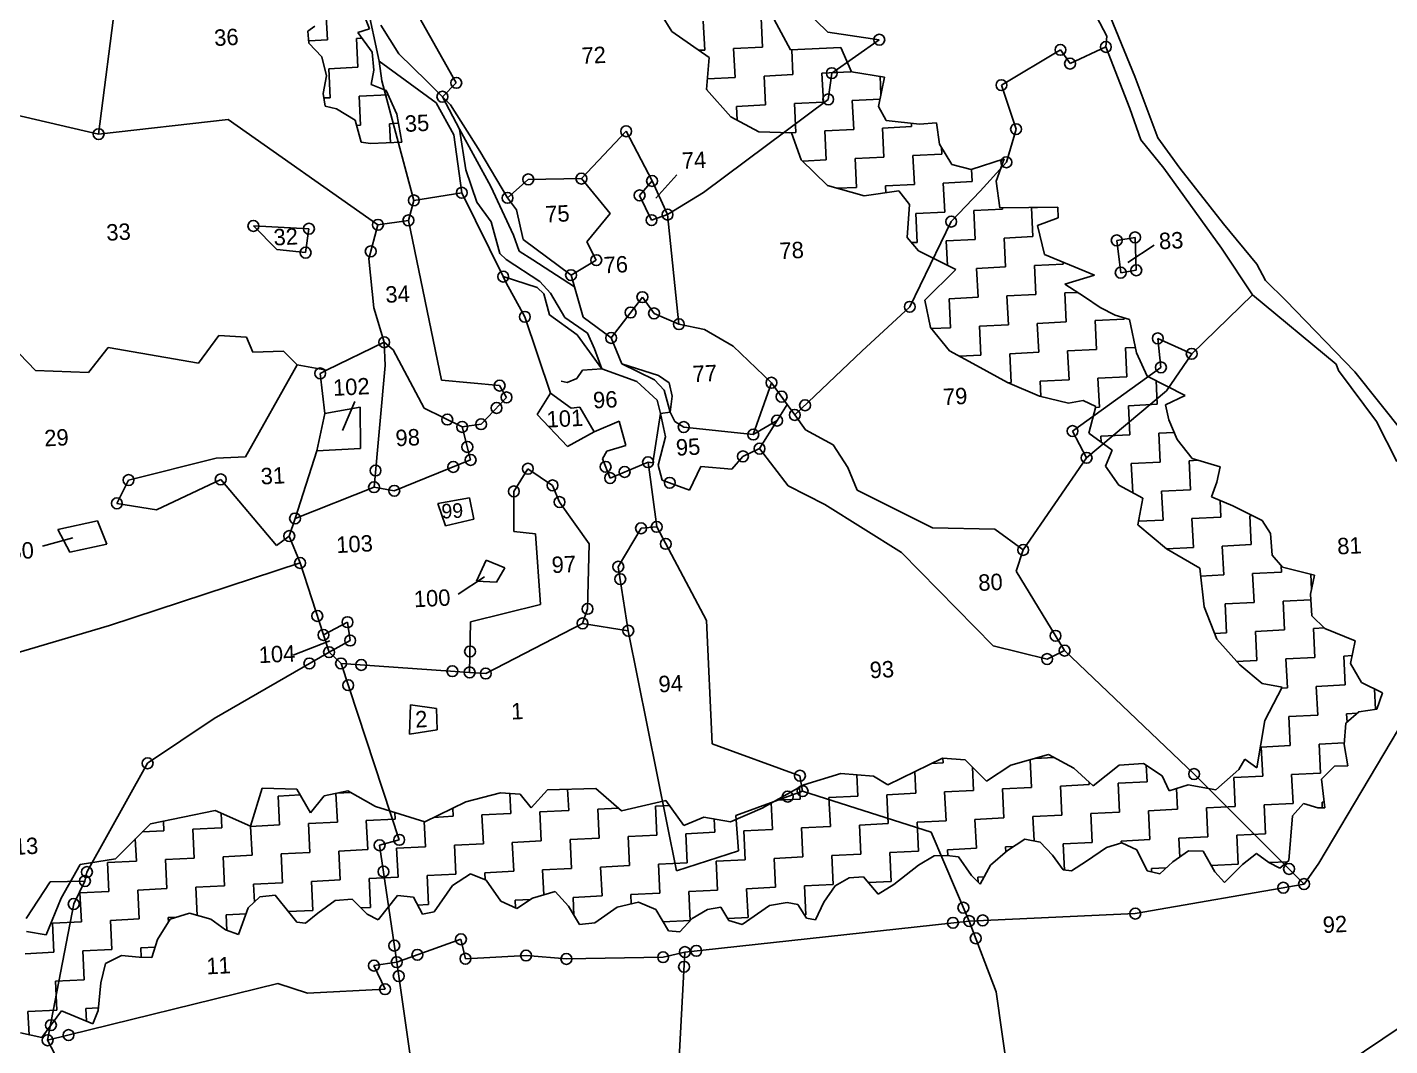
# Model space of a CAD drawing. Header units: metres. Extents: x 307107 to 311438, y 1924010 to 1927669.
# Drawn here: x 308797 to 310275, y 1925171 to 1926276 of the extents above; entities that cross this region are included whole.
import ezdxf

# ---------------------------------------------------------------- set-up
doc = ezdxf.new("R2010")
doc.units = ezdxf.units.M
for name, color, linetype in [('LINE_WATER', 4, 'Continuous'), ('POLY_HATCH', 12, 'Continuous'), ('POLY_PARCEL', 6, 'Continuous'), ('POLY_ROAD', 30, 'Continuous'), ('POLY_WATER', 4, 'Continuous'), ('TEXT_PARCEL', 7, 'Continuous'), ('V_BOUND_LINE', 7, 'Continuous')]:
    doc.layers.add(name, color=color, linetype=linetype)
doc.styles.add('TEXT_MAP', font='')
doc.styles.get('TEXT_MAP').set_extended_font_data('Kruti Dev 050')
doc.dimstyles.get("Standard").update_dxf_attribs({"dimtxt": 0.18, "dimasz": 0.18, "dimexe": 0.18, "dimexo": 0.0625, "dimgap": 0.09, "dimtad": 0, "dimtih": 1, "dimtoh": 1, "dimdec": 4, "dimzin": 0, "dimdsep": 46, "dimtxsty": 'Standard', "dimcen": 0.09, "dimadec": 0, "dimazin": 0, "dimtfac": 1, "dimtdec": 4, "dimtofl": 0, "dimtmove": 0, "dimatfit": 3, "dimfxl": 1, "dimtolj": 1, "dimtzin": 0, "dimarcsym": 0})

msp = doc.modelspace()

# ---------------------------------------------------------------- linework, layer by layer
for centre in [(309721, 1926262.6), (309917.5, 1926251.6), (309966.8, 1926254.7), (309927.9, 1926236.7), (309669.5, 1926226.3), (309262.1, 1926215.8), (309853.5, 1926213.3), (309247, 1926200.8), (309665.6, 1926197.9), (308874.1, 1926160.2), (309446.4, 1926163.3), (309869.4, 1926165.6), (309858.9, 1926129.6), (309340.2, 1926111.1), (309397.8, 1926111.9), (309474.5, 1926109.4), (309216.1, 1926088.3), (309268.1, 1926096.6), (309317.7, 1926091), (309461, 1926093.7), (309491.3, 1926072.9), (309042, 1926060.6), (309102.3, 1926057.6), (309177.1, 1926061.8), (309210.1, 1926066.6), (309473.9, 1926066.9), (309799, 1926065.3), (309978.6, 1926044.9), (309998.4, 1926048.2), (309098.7, 1926031.6), (309169.3, 1926033), (309414, 1926023.5), (309999.8, 1926012.5), (309313, 1926005.6), (309386.6, 1926007.2), (309982.9, 1926009.9), (309464, 1925983.4), (309754.1, 1925972.9), (309336.5, 1925962), (309451.2, 1925966.7), (309476.7, 1925965.7), (309503.6, 1925954), (309430.1, 1925939.1), (310023.1, 1925938.6), (309183.9, 1925934.4), (310059.9, 1925921.9), (309114.5, 1925900.7), (310026.5, 1925907.2), (309309.1, 1925887.4), (309604, 1925890.5), (309316.6, 1925874.6), (309615, 1925875.4), (309640.5, 1925866.1), (309252.3, 1925850.6), (309305.8, 1925863.2), (309610.1, 1925849.4), (309629.3, 1925855.6), (309268.5, 1925842.6), (309289.1, 1925845.5), (309508.8, 1925842.4), (309930.6, 1925838.1), (309274.1, 1925820.9), (309584.3, 1925834.3), (309277.7, 1925806.8), (309573.1, 1925810.6), (309591.1, 1925819), (309945.9, 1925809.1), (309174.5, 1925795.3), (309258.9, 1925799.2), (309339.8, 1925797.2), (309424.1, 1925799.3), (309444.7, 1925793.7), (309470.1, 1925804.3), (308906.6, 1925785), (309006.6, 1925785.7), (309172.9, 1925777.2), (309366.5, 1925779.2), (309429, 1925787.1), (309493.7, 1925782), (309194.9, 1925773.3), (309324.6, 1925772.7), (309374.1, 1925761.1), (308893.9, 1925759.7), (309087.2, 1925743.3), (309462.5, 1925732.6), (309479.5, 1925734.2), (309081, 1925724.2), (309489.4, 1925715.7), (309877.1, 1925709.1), (309092.6, 1925695), (309437.9, 1925690.9), (309440, 1925677.5), (309404.5, 1925645.2), (309111.3, 1925637.5), (309144.1, 1925630.8), (309399.1, 1925629.5), (309118, 1925616.9), (309448.7, 1925621.5), (309912.2, 1925616), (309124.1, 1925598.3), (309147, 1925610.9), (309277, 1925599), (309922, 1925599.9), (309102.8, 1925586), (309137.1, 1925586), (309159, 1925584.4), (309903.1, 1925590.8), (309257.9, 1925577.6), (309276.6, 1925576.3), (309294.1, 1925575.1), (309144.9, 1925562.4), (308927.3, 1925477.7), (310062.5, 1925466.1), (309634.9, 1925464.2), (309621.7, 1925441.6), (309637.8, 1925447.5), (309200.2, 1925394.7), (309178.9, 1925388.8), (310165.5, 1925363.1), (308859.3, 1925350), (308861.5, 1925359.8), (309183.1, 1925360.2), (310159.3, 1925342.8), (310181.8, 1925346.7), (308847.1, 1925325.1), (309812.2, 1925321.1), (309800.9, 1925304.7), (309818.5, 1925306.6), (309833.2, 1925307.3), (309998.7, 1925314.7), (309825.6, 1925287.9), (309194.9, 1925280), (309267.2, 1925286.8), (309510.1, 1925273), (309522.4, 1925274.3), (309172.8, 1925258.3), (309197.5, 1925262), (309219.9, 1925270), (309272.1, 1925265.7), (309337.8, 1925269.2), (309381.6, 1925265.5), (309486.5, 1925267.4), (309199.7, 1925246.9), (309509.2, 1925257), (309184.8, 1925232.7), (308822.4, 1925193.7), (308818.8, 1925177.3), (308841.5, 1925182.9)]:
    msp.add_circle(centre, 5.89)
at = {"layer": 'LINE_WATER'}
for p, q in [((309247, 1926200.8), (309265.6, 1926165.7)), ((309265.6, 1926165.7), (309272.5, 1926121.6)), ((309299.7, 1926103.3), (309265.6, 1926165.7)), ((309272.5, 1926121.6), (309284.3, 1926086.3)), ((309324.3, 1926050.5), (309299.7, 1926103.3)), ((309284.3, 1926086.3), (309300.1, 1926065.1)), ((309300.1, 1926065.1), (309309.3, 1926030.7)), ((309330.5, 1926033.1), (309324.3, 1926050.5)), ((309345, 1926023.9), (309330.5, 1926033.1)), ((309309.3, 1926030.7), (309316.1, 1926024.1)), ((309316.1, 1926024.1), (309352.7, 1926000.4)), ((309390.2, 1925994.7), (309345, 1926023.9)), ((309352.7, 1926000.4), (309364.5, 1925987.8)), ((309364.5, 1925987.8), (309380, 1925961.4)), ((309380, 1925961.4), (309404.4, 1925944.3)), ((309404.4, 1925944.3), (309412.2, 1925927.4)), ((309412.2, 1925927.4), (309420.1, 1925905.7)), ((309398.9, 1925904), (309392.8, 1925895.2)), ((309420.1, 1925905.7), (309398.9, 1925904)), ((309441.6, 1925910.9), (309477.3, 1925893.7)), ((309382.5, 1925890.8), (309375.9, 1925892.3)), ((309392.8, 1925895.2), (309382.5, 1925890.8)), ((309477.3, 1925893.7), (309487.5, 1925882.6)), ((309487.5, 1925882.6), (309494, 1925858.5))]:
    msp.add_line(p, q, dxfattribs=at)
at = {"layer": 'POLY_HATCH', "linetype": 'Continuous', "ltscale": 10}
for p, q in [((309122.3, 1926262.5), (309120.7, 1926293.8)), ((309594.4, 1926254.6), (309592.8, 1926285.9)), ((309531.7, 1926251.4), (309530.1, 1926282.8)), ((309102, 1926261.5), (309122.3, 1926262.5)), ((309153.7, 1926264), (309159.7, 1926264.3)), ((309155.2, 1926232.7), (309153.7, 1926264)), ((309563, 1926253), (309594.4, 1926254.6)), ((309525, 1926251.1), (309531.7, 1926251.4)), ((309564.6, 1926221.6), (309563, 1926253)), ((309627.3, 1926224.8), (309626, 1926251.5)), ((309123.8, 1926231.1), (309155.2, 1926232.7)), ((309125.4, 1926199.7), (309123.8, 1926231.1)), ((309658.7, 1926226.3), (309690.1, 1926227.9)), ((309660.3, 1926194.9), (309658.7, 1926226.3)), ((309690.1, 1926227.9), (309690, 1926229.4)), ((309534.6, 1926220.1), (309564.6, 1926221.6)), ((309596, 1926223.2), (309627.3, 1926224.8)), ((309597.5, 1926191.8), (309596, 1926223.2)), ((309722.8, 1926202.8), (309721.8, 1926222.9)), ((309118.4, 1926199.4), (309125.4, 1926199.7)), ((309156.8, 1926201.3), (309188.1, 1926202.9)), ((309158.3, 1926169.9), (309156.8, 1926201.3)), ((309188.1, 1926202.9), (309188.1, 1926203.3)), ((309533.8, 1926208.5), (309533.8, 1926209.1)), ((309691.6, 1926196.5), (309721.8, 1926198)), ((309693.2, 1926165.1), (309691.6, 1926196.5)), ((309566.2, 1926190.3), (309597.5, 1926191.8)), ((309566.9, 1926175.2), (309566.2, 1926190.3)), ((309628.9, 1926193.4), (309660.3, 1926194.9)), ((309630.5, 1926162), (309628.9, 1926193.4)), ((309154, 1926169.7), (309158.3, 1926169.9)), ((309189.7, 1926171.5), (309199.5, 1926172)), ((309190.7, 1926150.9), (309189.7, 1926171.5)), ((309724.6, 1926166.7), (309755.9, 1926168.3)), ((309726.1, 1926135.3), (309724.6, 1926166.7)), ((309755.9, 1926168.3), (309755.8, 1926171.8)), ((309624, 1926161.7), (309630.5, 1926162)), ((309661.8, 1926163.6), (309693.2, 1926165.1)), ((309663.4, 1926132.2), (309661.8, 1926163.6)), ((309757.5, 1926136.9), (309788.9, 1926138.5)), ((309759.1, 1926105.5), (309757.5, 1926136.9)), ((309788.9, 1926138.5), (309788.5, 1926145.5)), ((309637.6, 1926130.9), (309663.4, 1926132.2)), ((309694.8, 1926133.8), (309726.1, 1926135.3)), ((309696.3, 1926102.4), (309694.8, 1926133.8)), ((309821.8, 1926108.7), (309821.1, 1926122)), ((309790.4, 1926107.1), (309821.8, 1926108.7)), ((309792, 1926075.7), (309790.4, 1926107.1)), ((309675.5, 1926101.4), (309696.3, 1926102.4)), ((309727.7, 1926104), (309759.1, 1926105.5)), ((309728.1, 1926096.6), (309727.7, 1926104)), ((309823.4, 1926077.3), (309854.7, 1926078.8)), ((309824.9, 1926045.9), (309823.4, 1926077.3)), ((309854.7, 1926078.8), (309854.7, 1926080.2)), ((309886.1, 1926080.4), (309892.8, 1926080.7)), ((309887.7, 1926049), (309886.1, 1926080.4)), ((309760.6, 1926074.2), (309792, 1926075.7)), ((309762.2, 1926042.8), (309760.6, 1926074.2)), ((309856.3, 1926047.5), (309887.7, 1926049)), ((309857.9, 1926016.1), (309856.3, 1926047.5)), ((309756, 1926042.5), (309762.2, 1926042.8)), ((309793.6, 1926044.3), (309824.9, 1926045.9)), ((309794.9, 1926017.8), (309793.6, 1926044.3)), ((309889.2, 1926017.7), (309920.6, 1926019.2)), ((309920.6, 1926019.2), (309920.5, 1926021.2)), ((309826.5, 1926014.5), (309857.9, 1926016.1)), ((309828.1, 1925983.2), (309826.5, 1926014.5)), ((309890.8, 1925986.3), (309889.2, 1926017.7)), ((309952.7, 1926006.5), (309952.6, 1926007.9)), ((309922.2, 1925987.9), (309935.9, 1925988.5)), ((309796.7, 1925981.6), (309828.1, 1925983.2)), ((309798.3, 1925950.2), (309796.7, 1925981.6)), ((309859.4, 1925984.7), (309890.8, 1925986.3)), ((309861, 1925953.4), (309859.4, 1925984.7)), ((309923.7, 1925956.5), (309922.2, 1925987.9)), ((309955.1, 1925958.1), (309986.5, 1925959.6)), ((309986.5, 1925959.6), (309986.4, 1925960.9)), ((309777.7, 1925949.2), (309798.3, 1925950.2)), ((309829.6, 1925951.8), (309861, 1925953.4)), ((309831.2, 1925920.4), (309829.6, 1925951.8)), ((309892.4, 1925954.9), (309923.7, 1925956.5)), ((309893.9, 1925923.6), (309892.4, 1925954.9)), ((309956.7, 1925926.7), (309955.1, 1925958.1)), ((309807.8, 1925919.3), (309831.2, 1925920.4)), ((309862.6, 1925922), (309893.9, 1925923.6)), ((309864.1, 1925890.6), (309862.6, 1925922)), ((309925.3, 1925925.1), (309956.7, 1925926.7)), ((309926.9, 1925893.8), (309925.3, 1925925.1)), ((309988, 1925928.2), (309998.9, 1925928.8)), ((309989.6, 1925896.9), (309988, 1925928.2)), ((309860.3, 1925890.4), (309864.1, 1925890.6)), ((309895.5, 1925892.2), (309926.9, 1925893.8)), ((309896.3, 1925875.5), (309895.5, 1925892.2)), ((309958.2, 1925895.3), (309989.6, 1925896.9)), ((309959.8, 1925863.9), (309958.2, 1925895.3)), ((310022.5, 1925867.1), (310021.3, 1925892.9)), ((309955.5, 1925863.7), (309959.8, 1925863.9)), ((309991.2, 1925865.5), (310022.5, 1925867.1)), ((309992.7, 1925834.1), (309991.2, 1925865.5)), ((309961.4, 1925832.6), (309992.7, 1925834.1)), ((309961.7, 1925826.1), (309961.4, 1925832.6)), ((310024.1, 1925835.7), (310041, 1925836.5)), ((310025.7, 1925804.3), (310024.1, 1925835.7)), ((309994.3, 1925802.8), (310025.7, 1925804.3)), ((309995.9, 1925771.4), (309994.3, 1925802.8)), ((310057, 1925805.9), (310067, 1925806.4)), ((310058.6, 1925774.5), (310057, 1925805.9)), ((309995.7, 1925771.4), (309995.9, 1925771.4)), ((310027.2, 1925773), (310058.6, 1925774.5)), ((310028.8, 1925741.6), (310027.2, 1925773)), ((310091.5, 1925744.7), (310090.6, 1925762.8)), ((310002.2, 1925740.3), (310028.8, 1925741.6)), ((310060.2, 1925743.2), (310091.5, 1925744.7)), ((310061.7, 1925711.8), (310060.2, 1925743.2)), ((310122.9, 1925746.3), (310125.8, 1925746.4)), ((310124.5, 1925714.9), (310122.9, 1925746.3)), ((310032.6, 1925710.3), (310061.7, 1925711.8)), ((310093.1, 1925713.3), (310124.5, 1925714.9)), ((310094.7, 1925682), (310093.1, 1925713.3)), ((310069.6, 1925680.7), (310094.7, 1925682)), ((310126, 1925683.5), (310157.4, 1925685.1)), ((310127.6, 1925652.2), (310126, 1925683.5)), ((310157.4, 1925685.1), (310157.1, 1925692)), ((310189.8, 1925666.4), (310189, 1925682.9)), ((310096.2, 1925650.6), (310127.6, 1925652.2)), ((310097.8, 1925619.2), (310096.2, 1925650.6)), ((310159, 1925653.7), (310189, 1925655.2)), ((310160.5, 1925622.4), (310159, 1925653.7)), ((310084.6, 1925618.6), (310097.8, 1925619.2)), ((310129.2, 1925620.8), (310160.5, 1925622.4)), ((310130.7, 1925589.4), (310129.2, 1925620.8)), ((310191.9, 1925623.9), (310204.1, 1925624.5)), ((310193.5, 1925592.6), (310191.9, 1925623.9)), ((310108.6, 1925588.3), (310130.7, 1925589.4)), ((310162.1, 1925591), (310193.5, 1925592.6)), ((310163.7, 1925559.6), (310162.1, 1925591)), ((310224.8, 1925594.1), (310234, 1925594.6)), ((310226.4, 1925562.8), (310224.8, 1925594.1)), ((310195, 1925561.2), (310226.4, 1925562.8)), ((310196.6, 1925529.8), (310195, 1925561.2)), ((310157.4, 1925559.3), (310163.7, 1925559.6)), ((310259.2, 1925536.2), (310258.1, 1925558.6)), ((310228, 1925531.4), (310239.6, 1925532)), ((310228.4, 1925522.3), (310228, 1925531.4)), ((310165.2, 1925528.3), (310196.6, 1925529.8)), ((310166.8, 1925496.9), (310165.2, 1925528.3)), ((310135.4, 1925495.3), (310166.8, 1925496.9)), ((310137, 1925463.9), (310135.4, 1925495.3)), ((310198.2, 1925498.4), (310225.4, 1925499.8)), ((310199.7, 1925467.1), (310198.2, 1925498.4)), ((309777.5, 1925477.5), (309790.3, 1925478.1)), ((309790.3, 1925478.1), (309790.1, 1925483.4)), ((309823.3, 1925448.3), (309822, 1925473.7)), ((309886, 1925451.4), (309884.5, 1925481.5)), ((309890.3, 1925483.1), (309910.1, 1925484.1)), ((310011.5, 1925457.7), (310010.6, 1925475.7)), ((309697.8, 1925442.1), (309696.6, 1925465.2)), ((309760.5, 1925445.2), (309759.4, 1925468.6)), ((309948.8, 1925454.6), (309948.6, 1925457.1)), ((309980.1, 1925456.1), (310011.5, 1925457.7)), ((310105.6, 1925462.4), (310137, 1925463.9)), ((310107.2, 1925431), (310105.6, 1925462.4)), ((310168.3, 1925465.5), (310199.7, 1925467.1)), ((310169.9, 1925434.1), (310168.3, 1925465.5)), ((309068.8, 1925442.2), (309092.9, 1925443.4)), ((309070.4, 1925410.8), (309068.8, 1925442.2)), ((309133.1, 1925413.9), (309131.6, 1925445.1)), ((309132.8, 1925445.3), (309147.3, 1925446.1)), ((309321.4, 1925423.3), (309320.3, 1925445)), ((309384.1, 1925426.4), (309382.9, 1925449.6)), ((309635.1, 1925438.9), (309634.4, 1925451.7)), ((309666.4, 1925440.5), (309697.8, 1925442.1)), ((309729.2, 1925443.6), (309760.5, 1925445.2)), ((309730.7, 1925412.3), (309729.2, 1925443.6)), ((309791.9, 1925446.7), (309823.3, 1925448.3)), ((309793.5, 1925415.4), (309791.9, 1925446.7)), ((309854.6, 1925449.9), (309886, 1925451.4)), ((309856.2, 1925418.5), (309854.6, 1925449.9)), ((309917.4, 1925453), (309948.8, 1925454.6)), ((309918.9, 1925421.6), (309917.4, 1925453)), ((309981.7, 1925424.8), (309980.1, 1925456.1)), ((310044.4, 1925427.9), (310043.3, 1925450.3)), ((309258.6, 1925420.2), (309258.2, 1925429)), ((309415.5, 1925428), (309437.9, 1925429.1)), ((309417, 1925396.6), (309415.5, 1925428)), ((309478.2, 1925431.1), (309493.5, 1925431.9)), ((309479.8, 1925399.7), (309478.2, 1925431.1)), ((309605.2, 1925406), (309603.8, 1925434.7)), ((309609.2, 1925437.6), (309635.1, 1925438.9)), ((309668, 1925409.1), (309666.4, 1925440.5)), ((310013.1, 1925426.3), (310044.4, 1925427.9)), ((310075.8, 1925429.5), (310107.2, 1925431)), ((310077.4, 1925398.1), (310075.8, 1925429.5)), ((310138.5, 1925432.6), (310169.9, 1925434.1)), ((310140.1, 1925401.2), (310138.5, 1925432.6)), ((310201.3, 1925435.7), (310203.5, 1925435.8)), ((310201.6, 1925429.4), (310201.3, 1925435.7)), ((308944.9, 1925404.5), (308944.4, 1925415.1)), ((309007.6, 1925407.7), (309006.9, 1925423.6)), ((309101.8, 1925412.3), (309133.1, 1925413.9)), ((309103.3, 1925381), (309101.8, 1925412.3)), ((309164.5, 1925415.5), (309195.9, 1925417)), ((309166.1, 1925384.1), (309164.5, 1925415.5)), ((309195.9, 1925417), (309195.5, 1925424.2)), ((309228.8, 1925387.2), (309227.4, 1925414.5)), ((309237.9, 1925419.1), (309258.6, 1925420.2)), ((309290, 1925421.7), (309321.4, 1925423.3)), ((309291.5, 1925390.4), (309290, 1925421.7)), ((309352.7, 1925424.9), (309384.1, 1925426.4)), ((309354.3, 1925393.5), (309352.7, 1925424.9)), ((309542.5, 1925402.9), (309541.8, 1925417.5)), ((309699.4, 1925410.7), (309730.7, 1925412.3)), ((309762.1, 1925413.8), (309793.5, 1925415.4)), ((309763.7, 1925382.4), (309762.1, 1925413.8)), ((309824.8, 1925416.9), (309856.2, 1925418.5)), ((309826.4, 1925385.6), (309824.8, 1925416.9)), ((309887.6, 1925420.1), (309918.9, 1925421.6)), ((309888.9, 1925393.5), (309887.6, 1925420.1)), ((309950.3, 1925423.2), (309981.7, 1925424.8)), ((309951.9, 1925391.8), (309950.3, 1925423.2)), ((310014.6, 1925395), (310013.1, 1925426.3)), ((308921.4, 1925403.4), (308944.9, 1925404.5)), ((308976.3, 1925406.1), (309007.6, 1925407.7)), ((308977.8, 1925374.7), (308976.3, 1925406.1)), ((309039, 1925409.2), (309070.4, 1925410.8)), ((309040.6, 1925377.9), (309039, 1925409.2)), ((309448.4, 1925398.2), (309479.8, 1925399.7)), ((309450, 1925366.8), (309448.4, 1925398.2)), ((309511.1, 1925401.3), (309542.5, 1925402.9)), ((309512.7, 1925369.9), (309511.1, 1925401.3)), ((309573.9, 1925404.4), (309605.2, 1925406)), ((309575.4, 1925373.1), (309573.9, 1925404.4)), ((309636.6, 1925407.6), (309668, 1925409.1)), ((309638.2, 1925376.2), (309636.6, 1925407.6)), ((309700.9, 1925379.3), (309699.4, 1925410.7)), ((310046, 1925396.5), (310077.4, 1925398.1)), ((310108.7, 1925399.6), (310140.1, 1925401.2)), ((310110.3, 1925368.3), (310108.7, 1925399.6)), ((308915.1, 1925371.6), (308913.9, 1925395.8)), ((309134.7, 1925382.5), (309166.1, 1925384.1)), ((309136.3, 1925351.2), (309134.7, 1925382.5)), ((309197.4, 1925385.7), (309228.8, 1925387.2)), ((309199, 1925354.3), (309197.4, 1925385.7)), ((309260.2, 1925388.8), (309291.5, 1925390.4)), ((309261.7, 1925357.4), (309260.2, 1925388.8)), ((309322.9, 1925391.9), (309354.3, 1925393.5)), ((309324.5, 1925360.6), (309322.9, 1925391.9)), ((309385.7, 1925395.1), (309417, 1925396.6)), ((309387.2, 1925363.7), (309385.7, 1925395.1)), ((309732.3, 1925380.9), (309763.7, 1925382.4)), ((309795, 1925384), (309826.4, 1925385.6)), ((309795.3, 1925377.6), (309795, 1925384)), ((309857.8, 1925387.1), (309866.9, 1925387.6)), ((309858.1, 1925381.3), (309857.8, 1925387.1)), ((309920.5, 1925390.3), (309951.9, 1925391.8)), ((309921.9, 1925361.8), (309920.5, 1925390.3)), ((309983.3, 1925393.4), (310014.6, 1925395)), ((309983.4, 1925391.3), (309983.3, 1925393.4)), ((310047, 1925376), (310046, 1925396.5)), ((308883.7, 1925370), (308915.1, 1925371.6)), ((308885.3, 1925338.7), (308883.7, 1925370)), ((308946.5, 1925373.2), (308977.8, 1925374.7)), ((308948, 1925341.8), (308946.5, 1925373.2)), ((309009.2, 1925376.3), (309040.6, 1925377.9)), ((309010.8, 1925344.9), (309009.2, 1925376.3)), ((309072, 1925379.4), (309103.3, 1925381)), ((309073.5, 1925348), (309072, 1925379.4)), ((309481.3, 1925368.4), (309512.7, 1925369.9)), ((309482.9, 1925337), (309481.3, 1925368.4)), ((309544.1, 1925371.5), (309575.4, 1925373.1)), ((309545.6, 1925340.1), (309544.1, 1925371.5)), ((309606.8, 1925374.6), (309638.2, 1925376.2)), ((309608.4, 1925343.3), (309606.8, 1925374.6)), ((309669.6, 1925377.8), (309700.9, 1925379.3)), ((309671.1, 1925346.4), (309669.6, 1925377.8)), ((309733.9, 1925349.5), (309732.3, 1925380.9)), ((310081.1, 1925366.8), (310110.3, 1925368.3)), ((310144, 1925370), (310163.8, 1925370.9)), ((309167.6, 1925352.7), (309199, 1925354.3)), ((309230.4, 1925355.9), (309261.7, 1925357.4)), ((309231.9, 1925324.5), (309230.4, 1925355.9)), ((309293.1, 1925359), (309324.5, 1925360.6)), ((309293.5, 1925351.2), (309293.1, 1925359)), ((309355.8, 1925362.1), (309387.2, 1925363.7)), ((309357.2, 1925335), (309355.8, 1925362.1)), ((309418.6, 1925365.2), (309450, 1925366.8)), ((309420.2, 1925333.9), (309418.6, 1925365.2)), ((309828, 1925354.2), (309834.8, 1925354.5)), ((309828.2, 1925348.9), (309828, 1925354.2)), ((310016.2, 1925363.6), (310032.3, 1925364.4)), ((310016.4, 1925360), (310016.2, 1925363.6)), ((308853.9, 1925337.1), (308885.3, 1925338.7)), ((308916.7, 1925340.2), (308948, 1925341.8)), ((308918.2, 1925308.9), (308916.7, 1925340.2)), ((308979.4, 1925343.4), (309010.8, 1925344.9)), ((308980.9, 1925312.7), (308979.4, 1925343.4)), ((309042.1, 1925346.5), (309073.5, 1925348)), ((309043.1, 1925327.1), (309042.1, 1925346.5)), ((309104.9, 1925349.6), (309136.3, 1925351.2)), ((309106.5, 1925318.2), (309104.9, 1925349.6)), ((309169.2, 1925321.4), (309167.6, 1925352.7)), ((309514.3, 1925338.6), (309545.6, 1925340.1)), ((309515.8, 1925307.2), (309514.3, 1925338.6)), ((309577, 1925341.7), (309608.4, 1925343.3)), ((309578.6, 1925310.3), (309577, 1925341.7)), ((309639.7, 1925344.8), (309671.1, 1925346.4)), ((309641.3, 1925313.5), (309639.7, 1925344.8)), ((309709.2, 1925348.3), (309733.9, 1925349.5)), ((308855.5, 1925305.7), (308853.9, 1925337.1)), ((309220.2, 1925323.9), (309231.9, 1925324.5)), ((309326, 1925329.2), (309342.7, 1925330)), ((309326.5, 1925320.8), (309326, 1925329.2)), ((309388.8, 1925332.3), (309420.2, 1925333.9)), ((309389.8, 1925312.8), (309388.8, 1925332.3)), ((309451.5, 1925335.4), (309482.9, 1925337)), ((309452, 1925325.2), (309451.5, 1925335.4)), ((308886.9, 1925307.3), (308918.2, 1925308.9)), ((308949.6, 1925310.4), (308958.8, 1925310.9)), ((308949.8, 1925305.6), (308949.6, 1925310.4)), ((309012.3, 1925313.5), (309034, 1925314.6)), ((309013.2, 1925296.4), (309012.3, 1925313.5)), ((309079.8, 1925316.9), (309106.5, 1925318.2)), ((309158.5, 1925320.8), (309169.2, 1925321.4)), ((309556.6, 1925309.2), (309578.6, 1925310.3)), ((309639.7, 1925313.4), (309641.3, 1925313.5)), ((308824.1, 1925304.2), (308855.5, 1925305.7)), ((308825.7, 1925272.8), (308824.1, 1925304.2)), ((308888.4, 1925275.9), (308886.9, 1925307.3)), ((309486.5, 1925305.7), (309515.8, 1925307.2)), ((308794.3, 1925271.2), (308825.7, 1925272.8)), ((308857.1, 1925274.4), (308888.4, 1925275.9)), ((308858.6, 1925243), (308857.1, 1925274.4)), ((308919.8, 1925277.5), (308935.6, 1925278.3)), ((308920.3, 1925267.3), (308919.8, 1925277.5)), ((308827.2, 1925241.4), (308858.6, 1925243)), ((308828.8, 1925210.1), (308827.2, 1925241.4)), ((308797.4, 1925208.5), (308828.8, 1925210.1)), ((308798.7, 1925183.1), (308797.4, 1925208.5)), ((308860.2, 1925211.6), (308874.1, 1925212.3)), ((308860.9, 1925198.1), (308860.2, 1925211.6))]:
    msp.add_line(p, q, dxfattribs=at)
at = {"layer": 'POLY_HATCH'}
for p, q in [((309161, 1926291.7), (309167.9, 1926274.5)), ((309495.9, 1926271.4), (309484.8, 1926289.4)), ((309606.9, 1926284.4), (309624.8, 1926251.5)), ((309101.2, 1926272), (309108.8, 1926277.3)), ((309102.2, 1926258.7), (309101.2, 1926272)), ((309167.9, 1926274.5), (309155.3, 1926270.5)), ((309155.3, 1926270.5), (309170.8, 1926249)), ((309536.4, 1926243.2), (309495.9, 1926271.4)), ((309116.3, 1926243.9), (309102.2, 1926258.7)), ((309121.2, 1926223.5), (309116.3, 1926243.9)), ((309170.8, 1926249), (309172.5, 1926229.4)), ((309533.7, 1926208.6), (309536.4, 1926243.2)), ((309624.8, 1926251.5), (309679.2, 1926254)), ((309679.2, 1926254), (309690.8, 1926227.6)), ((309172.5, 1926229.4), (309169.9, 1926213.9)), ((309690.8, 1926227.6), (309726.8, 1926222.1)), ((309117.7, 1926204.2), (309121.2, 1926223.5)), ((309169.9, 1926213.9), (309186.2, 1926207.6)), ((309726.8, 1926222.1), (309720.2, 1926190.3)), ((309119.7, 1926190.4), (309117.7, 1926204.2)), ((309186.2, 1926207.6), (309197.7, 1926181.8)), ((309560.1, 1926178.8), (309533.7, 1926208.6)), ((309132.2, 1926187.6), (309119.7, 1926190.4)), ((309152.4, 1926175.3), (309132.2, 1926187.6)), ((309197.7, 1926181.8), (309203.1, 1926151.4)), ((309720.2, 1926190.3), (309728.3, 1926175)), ((309159.1, 1926151.3), (309152.4, 1926175.3)), ((309590.3, 1926162.6), (309560.1, 1926178.8)), ((309728.3, 1926175), (309764.6, 1926170.8)), ((309764.6, 1926170.8), (309783.2, 1926172.4)), ((309783.2, 1926172.4), (309786.2, 1926149.3)), ((309168.9, 1926150), (309159.1, 1926151.3)), ((309203.1, 1926151.4), (309168.9, 1926150)), ((309625.7, 1926161.6), (309590.3, 1926162.6)), ((309636.2, 1926132.3), (309625.7, 1926161.6)), ((309786.2, 1926149.3), (309799.6, 1926127.3)), ((309664.9, 1926104.3), (309636.2, 1926132.3)), ((309799.6, 1926127.3), (309820.6, 1926121.8)), ((309820.6, 1926121.8), (309856.6, 1926133.4)), ((309856.6, 1926133.4), (309847.9, 1926109)), ((309847.9, 1926109), (309851.7, 1926080.2)), ((309704.5, 1926093.2), (309664.9, 1926104.3)), ((309742.1, 1926098.6), (309704.5, 1926093.2)), ((309753.9, 1926083.9), (309742.1, 1926098.6)), ((309751.3, 1926048.1), (309753.9, 1926083.9)), ((309851.7, 1926080.2), (309914.5, 1926081)), ((309914.5, 1926081), (309914.9, 1926069.2)), ((309914.9, 1926069.2), (309892.5, 1926061.2)), ((309763.5, 1926033.5), (309751.3, 1926048.1)), ((309892.5, 1926061.2), (309900.2, 1926029.6)), ((309804, 1926013.2), (309763.5, 1926033.5)), ((309900.2, 1926029.6), (309954.6, 1926007.1)), ((309770.4, 1925980), (309804, 1926013.2)), ((309954.6, 1926007.1), (309922.3, 1925997.3)), ((309922.3, 1925997.3), (309943.6, 1925983.6)), ((309776.6, 1925950.5), (309770.4, 1925980)), ((309943.6, 1925983.6), (309960.6, 1925972.2)), ((309960.6, 1925972.2), (309976.8, 1925963.9)), ((309976.8, 1925963.9), (309992.3, 1925959.1)), ((309992.3, 1925959.1), (310000.1, 1925922.9)), ((309797.3, 1925925), (309776.6, 1925950.5)), ((309826.3, 1925909.1), (309797.3, 1925925)), ((310000.1, 1925922.9), (310011.6, 1925897.8)), ((309860.1, 1925890.6), (309826.3, 1925909.1)), ((309894.9, 1925875.8), (309860.1, 1925890.6)), ((310011.6, 1925897.8), (310052.7, 1925876.6)), ((309926.4, 1925868.4), (309894.9, 1925875.8)), ((309942.3, 1925871.1), (309926.4, 1925868.4)), ((309955.8, 1925864.9), (309942.3, 1925871.1)), ((310052.7, 1925876.6), (310031.4, 1925866.6)), ((310052.7, 1925876.6), (310052.7, 1925876.6)), ((309948.2, 1925835.9), (309955.8, 1925864.9)), ((310031.4, 1925866.6), (310031.4, 1925866.6)), ((310031.4, 1925866.6), (310031.4, 1925866.6)), ((310031.4, 1925866.6), (310035.1, 1925850.2)), ((310035.1, 1925850.2), (310044.1, 1925829.1)), ((309973.6, 1925817.3), (309948.2, 1925835.9)), ((310044.1, 1925829.1), (310060.4, 1925808.4)), ((309966.3, 1925800.1), (309973.6, 1925817.3)), ((309980.9, 1925779.3), (309966.3, 1925800.1)), ((310060.4, 1925808.4), (310090.6, 1925799.2)), ((310090.6, 1925799.2), (310087.1, 1925782.5)), ((310087.1, 1925782.5), (310081.3, 1925766.6)), ((310006.9, 1925765.4), (309980.9, 1925779.3)), ((310001.5, 1925736.5), (310006.9, 1925765.4)), ((310081.3, 1925766.6), (310104.7, 1925757.1)), ((310104.7, 1925757.1), (310136.2, 1925741.2)), ((310136.2, 1925741.2), (310145.3, 1925726.9)), ((310032.7, 1925710.3), (310001.5, 1925736.5)), ((310145.3, 1925726.9), (310147.2, 1925703.6)), ((310068.6, 1925689.3), (310032.7, 1925710.3)), ((310147.2, 1925703.6), (310158.5, 1925690.3)), ((310073.4, 1925647.6), (310068.6, 1925689.3)), ((310158.5, 1925690.3), (310193.2, 1925681.9)), ((310193.2, 1925681.9), (310188.6, 1925661)), ((310188.6, 1925661), (310190.4, 1925637.7)), ((310087.1, 1925612.2), (310073.4, 1925647.6)), ((310190.4, 1925637.7), (310204.5, 1925624.1)), ((310204.5, 1925624.1), (310237.2, 1925610.6)), ((310112.1, 1925584.5), (310087.1, 1925612.2)), ((310237.2, 1925610.6), (310232.3, 1925586)), ((310136.3, 1925564.2), (310112.1, 1925584.5)), ((310232.3, 1925586), (310244, 1925565.5)), ((310158, 1925560.4), (310136.3, 1925564.2)), ((310139.1, 1925524.2), (310158, 1925560.4)), ((310244, 1925565.5), (310267, 1925554.2)), ((310267, 1925554.2), (310260.9, 1925536.4)), ((310241.3, 1925533.4), (310227.1, 1925521.1)), ((310260.9, 1925536.4), (310241.3, 1925533.4)), ((310130.6, 1925472.7), (310139.1, 1925524.2)), ((310227.1, 1925521.1), (310225.3, 1925498.1)), ((309863.8, 1925475.7), (309904.4, 1925487.1)), ((309904.4, 1925487.1), (309932.1, 1925472.4)), ((310225.3, 1925498.1), (310229.4, 1925475)), ((309730.3, 1925454.4), (309789.7, 1925483.4)), ((309789.7, 1925483.4), (309814.2, 1925481.5)), ((309814.2, 1925481.5), (309837.3, 1925458.3)), ((309837.3, 1925458.3), (309863.8, 1925475.7)), ((309932.1, 1925472.4), (309952.9, 1925453.2)), ((309952.9, 1925453.2), (309981.2, 1925475.7)), ((309981.2, 1925475.7), (310007.7, 1925477.6)), ((310007.7, 1925477.6), (310027.8, 1925464.2)), ((310111, 1925470.9), (310117.4, 1925482.2)), ((310117.4, 1925482.2), (310130.6, 1925472.7)), ((310214.7, 1925474.5), (310200.6, 1925460.4)), ((310229.4, 1925475), (310214.7, 1925474.5)), ((309639, 1925454.2), (309679.2, 1925466.5)), ((309679.2, 1925466.5), (309714.6, 1925463.8)), ((309714.6, 1925463.8), (309730.3, 1925454.4)), ((310027.8, 1925464.2), (310035.5, 1925447.7)), ((310086, 1925449), (310111, 1925470.9)), ((310200.6, 1925460.4), (310204.2, 1925429.5)), ((309038.7, 1925409.7), (309051.5, 1925450.6)), ((309051.5, 1925450.6), (309089.3, 1925449.8)), ((309089.3, 1925449.8), (309103.8, 1925424)), ((309103.8, 1925424), (309118.9, 1925442.5)), ((309118.9, 1925442.5), (309144.4, 1925447.7)), ((309144.4, 1925447.7), (309174.3, 1925430.7)), ((309272.6, 1925436), (309310, 1925445.6)), ((309310, 1925445.6), (309331.5, 1925444.3)), ((309331.5, 1925444.3), (309343.4, 1925429.3)), ((309343.4, 1925429.3), (309361, 1925449.1)), ((309361, 1925449.1), (309413.4, 1925450.3)), ((309413.4, 1925450.3), (309441.5, 1925426)), ((309594.1, 1925429.2), (309639, 1925454.2)), ((310035.5, 1925447.7), (310055.9, 1925454.4)), ((310055.9, 1925454.4), (310086, 1925449)), ((309174.3, 1925430.7), (309227.9, 1925414.3)), ((309227.9, 1925414.3), (309272.6, 1925436)), ((309441.5, 1925426), (309489.6, 1925437.4)), ((309489.6, 1925437.4), (309508.8, 1925410.2)), ((309559.5, 1925414.4), (309594.1, 1925429.2)), ((310181.3, 1925434.2), (310169.4, 1925420.7)), ((310196.7, 1925429.3), (310181.3, 1925434.2)), ((310204.2, 1925429.5), (310196.7, 1925429.3)), ((308892.3, 1925374.2), (308930.3, 1925412.2)), ((308930.3, 1925412.2), (309000.4, 1925426.4)), ((309000.4, 1925426.4), (309038.7, 1925409.7)), ((309508.8, 1925410.2), (309530.7, 1925419.4)), ((309530.7, 1925419.4), (309559.5, 1925414.4)), ((310169.4, 1925420.7), (310165.3, 1925372.2)), ((309860.2, 1925383.1), (309841.6, 1925367.4)), ((309878.8, 1925395.6), (309860.2, 1925383.1)), ((309895.6, 1925392.1), (309878.8, 1925395.6)), ((309908.8, 1925378), (309895.6, 1925392.1)), ((309967.4, 1925386.4), (309945.7, 1925371.5)), ((309984.2, 1925391.5), (309967.4, 1925386.4)), ((310000.2, 1925383.9), (309984.2, 1925391.5)), ((310011.6, 1925361.1), (310000.2, 1925383.9)), ((310056.6, 1925382.7), (310039.3, 1925370.7)), ((310072.3, 1925382.3), (310056.6, 1925382.7)), ((308833.4, 1925331.6), (308854, 1925367.9)), ((308854, 1925367.9), (308892.3, 1925374.2)), ((309780.5, 1925377.3), (309763.5, 1925367.1)), ((309794.3, 1925377.7), (309780.5, 1925377.3)), ((309806.9, 1925376.3), (309794.3, 1925377.7)), ((309820.9, 1925355.9), (309806.9, 1925376.3)), ((309920.3, 1925362), (309908.8, 1925378)), ((309945.7, 1925371.5), (309929.6, 1925360.9)), ((310039.3, 1925370.7), (310025.2, 1925357.9)), ((310085, 1925360), (310072.3, 1925382.3)), ((310115.1, 1925367.9), (310095.4, 1925348.5)), ((310130.1, 1925379.7), (310115.1, 1925367.9)), ((310143.6, 1925370.2), (310130.1, 1925379.7)), ((310155.5, 1925363.8), (310143.6, 1925370.2)), ((310165.3, 1925372.2), (310155.5, 1925363.8)), ((309277.5, 1925357.9), (309257.9, 1925345.3)), ((309294.4, 1925350.8), (309277.5, 1925357.9)), ((309688.3, 1925353.4), (309673.1, 1925344.7)), ((309704, 1925354.4), (309688.3, 1925353.4)), ((309719.7, 1925335.9), (309704, 1925354.4)), ((309763.5, 1925367.1), (309736.6, 1925346.1)), ((309830.6, 1925346.7), (309820.9, 1925355.9)), ((309841.6, 1925367.4), (309830.6, 1925346.7)), ((309929.6, 1925360.9), (309920.3, 1925362)), ((310025.2, 1925357.9), (310011.6, 1925361.1)), ((310095.4, 1925348.5), (310085, 1925360)), ((309257.9, 1925345.3), (309238.2, 1925316.5)), ((309310.3, 1925328.2), (309294.4, 1925350.8)), ((309369.5, 1925338.6), (309344.7, 1925331.3)), ((309383.7, 1925322.8), (309369.5, 1925338.6)), ((309673.1, 1925344.7), (309661, 1925327.1)), ((309736.6, 1925346.1), (309719.7, 1925335.9)), ((308817.2, 1925291.8), (308833.4, 1925331.6)), ((309049.1, 1925332.7), (309036.3, 1925320.9)), ((309065.6, 1925334.6), (309049.1, 1925332.7)), ((309081.8, 1925314.3), (309065.6, 1925334.6)), ((309130.6, 1925329), (309112, 1925315.2)), ((309149, 1925330.2), (309130.6, 1925329)), ((309165.4, 1925314), (309149, 1925330.2)), ((309198.5, 1925334.2), (309177.3, 1925308)), ((309215.6, 1925332.6), (309198.5, 1925334.2)), ((309225.4, 1925314.2), (309215.6, 1925332.6)), ((309327.8, 1925320.2), (309310.3, 1925328.2)), ((309344.7, 1925331.3), (309327.8, 1925320.2)), ((309459.8, 1925327), (309436.7, 1925321.6)), ((309478.6, 1925319.1), (309459.8, 1925327)), ((309601.9, 1925323.5), (309572.3, 1925302.7)), ((309621.1, 1925326.9), (309601.9, 1925323.5)), ((309632.8, 1925324.5), (309621.1, 1925326.9)), ((309641.9, 1925309.8), (309632.8, 1925324.5)), ((309661, 1925327.1), (309651.8, 1925307.8)), ((308951.8, 1925308.8), (308938.1, 1925286.5)), ((308972.6, 1925315), (308951.8, 1925308.8)), ((308995.8, 1925308.7), (308972.6, 1925315)), ((309011.6, 1925297), (308995.8, 1925308.7)), ((309036.3, 1925320.9), (309025.7, 1925292)), ((309089.3, 1925305.4), (309081.8, 1925314.3)), ((309112, 1925315.2), (309098.7, 1925304.3)), ((309177.3, 1925308), (309165.4, 1925314)), ((309238.2, 1925316.5), (309225.4, 1925314.2)), ((309395.8, 1925302.8), (309383.7, 1925322.8)), ((309436.7, 1925321.6), (309412.3, 1925304.7)), ((309492.3, 1925296), (309478.6, 1925319.1)), ((309517.9, 1925309.5), (309504.8, 1925295)), ((309534.5, 1925319.2), (309517.9, 1925309.5)), ((309549.1, 1925321.5), (309534.5, 1925319.2)), ((309557.8, 1925307.2), (309549.1, 1925321.5)), ((309651.8, 1925307.8), (309641.9, 1925309.8)), ((308796, 1925295.1), (308817.2, 1925291.8)), ((309025.7, 1925292), (309011.6, 1925297)), ((309098.7, 1925304.3), (309089.3, 1925305.4)), ((309412.3, 1925304.7), (309395.8, 1925302.8)), ((309504.8, 1925295), (309492.3, 1925296)), ((309572.3, 1925302.7), (309557.8, 1925307.2)), ((308938.1, 1925286.5), (308932, 1925266.9)), ((308898.8, 1925269.4), (308881.7, 1925260.6)), ((308918.2, 1925267.4), (308898.8, 1925269.4)), ((308932, 1925266.9), (308918.2, 1925267.4)), ((308881.7, 1925260.6), (308876.6, 1925239.7)), ((308876.6, 1925239.7), (308873.8, 1925209.4)), ((308833.9, 1925209.2), (308812.4, 1925180.2)), ((308867.9, 1925195.2), (308833.9, 1925209.2)), ((308873.8, 1925209.4), (308867.9, 1925195.2)), ((308812.4, 1925180.2), (308789.2, 1925185.2))]:
    msp.add_line(p, q, dxfattribs=at)
at = {"layer": 'POLY_PARCEL'}
for p, q in [((308874.1, 1926160.2), (308905.3, 1926403.7)), ((309617.1, 1926318), (309665.1, 1926270.6)), ((309218.6, 1926292.9), (309262.1, 1926215.8)), ((309665.1, 1926270.6), (309721, 1926262.6)), ((309721, 1926262.6), (309669.5, 1926226.3)), ((309966.8, 1926254.7), (309927.9, 1926236.7)), ((309917.5, 1926251.6), (309853.5, 1926213.3)), ((309927.9, 1926236.7), (309917.5, 1926251.6)), ((309181.4, 1926218), (309178.6, 1926239.2)), ((309669.5, 1926226.3), (309665.6, 1926197.9)), ((309216.1, 1926088.3), (309181.4, 1926218)), ((309262.1, 1926215.8), (309247, 1926200.8)), ((309853.5, 1926213.3), (309869.4, 1926165.6)), ((308710.1, 1926198.1), (308874.1, 1926160.2)), ((309665.6, 1926197.9), (309530.2, 1926096.8)), ((308874.1, 1926160.2), (309014.5, 1926176)), ((309014.5, 1926176), (309177.1, 1926061.8)), ((309446.4, 1926163.3), (309397.8, 1926111.9)), ((309474.5, 1926109.4), (309446.4, 1926163.3)), ((309869.4, 1926165.6), (309858.9, 1926129.6)), ((309858.9, 1926129.6), (309830.5, 1926098.2)), ((309340.2, 1926111.1), (309317.7, 1926091)), ((309397.8, 1926111.9), (309340.2, 1926111.1)), ((309429, 1926074.2), (309397.8, 1926111.9)), ((309461, 1926093.7), (309474.5, 1926109.4)), ((309474.5, 1926109.4), (309491.3, 1926072.9)), ((309268.1, 1926096.6), (309216.1, 1926088.3)), ((309473.9, 1926066.9), (309461, 1926093.7)), ((309530.2, 1926096.8), (309491.3, 1926072.9)), ((309830.5, 1926098.2), (309799, 1926065.3)), ((309210.1, 1926066.6), (309216.1, 1926088.3)), ((309177.1, 1926061.8), (309210.1, 1926066.6)), ((309245.9, 1925893.3), (309210.1, 1926066.6)), ((309403.6, 1926043.5), (309429, 1926074.2)), ((309491.3, 1926072.9), (309473.9, 1926066.9)), ((309503.6, 1925954), (309491.3, 1926072.9)), ((309799, 1926065.3), (309754.1, 1925972.9)), ((309042, 1926060.6), (309102.3, 1926057.6)), ((309067.3, 1926034.9), (309042, 1926060.6)), ((309102.3, 1926057.6), (309098.7, 1926031.6)), ((309177.1, 1926061.8), (309167.1, 1926025)), ((309978.6, 1926044.9), (309998.4, 1926048.2)), ((309998.4, 1926048.2), (309999.8, 1926012.5)), ((309098.7, 1926031.6), (309067.3, 1926034.9)), ((309414, 1926023.5), (309403.6, 1926043.5)), ((309982.9, 1926009.9), (309978.6, 1926044.9)), ((309167.1, 1926025), (309172.5, 1925971.9)), ((309386.6, 1926007.2), (309414, 1926023.5)), ((309316.2, 1925999), (309313, 1926005.6)), ((309999.8, 1926012.5), (309982.9, 1926009.9)), ((309336.5, 1925962), (309316.2, 1925999)), ((309430.1, 1925939.1), (309464, 1925983.4)), ((309464, 1925983.4), (309476.7, 1925965.7)), ((310059.9, 1925921.9), (310125.8, 1925985.8)), ((309172.5, 1925971.9), (309183.9, 1925934.4)), ((309364.4, 1925879.2), (309336.5, 1925962)), ((309476.7, 1925965.7), (309503.6, 1925954)), ((309754.1, 1925972.9), (309702, 1925924.6)), ((309503.6, 1925954), (309531.2, 1925948.2)), ((309531.2, 1925948.2), (309562.3, 1925930)), ((308771.2, 1925939.5), (308805.8, 1925903.9)), ((308982.3, 1925911.7), (309004.6, 1925941.9)), ((309004.6, 1925941.9), (309034.5, 1925940)), ((309034.5, 1925940), (309041.3, 1925923.6)), ((309183.9, 1925934.4), (309121.5, 1925904.1)), ((309183.9, 1925934.4), (309184.9, 1925909.1)), ((309193.5, 1925926.3), (309183.9, 1925934.4)), ((309562.3, 1925930), (309604, 1925890.5)), ((310026.5, 1925907.2), (310023.1, 1925938.6)), ((310023.1, 1925938.6), (310059.9, 1925921.9)), ((308863.3, 1925901.7), (308884.5, 1925928.9)), ((308884.5, 1925928.9), (308982.3, 1925911.7)), ((309041.3, 1925923.6), (309074.6, 1925924.7)), ((309074.6, 1925924.7), (309089.4, 1925910.1)), ((309227.4, 1925863), (309193.5, 1925926.3)), ((309702, 1925924.6), (309629.3, 1925855.6)), ((310059.9, 1925921.9), (310032.5, 1925881.7)), ((308805.8, 1925903.9), (308863.3, 1925901.7)), ((309033.4, 1925810.2), (309089.4, 1925910.1)), ((309089.4, 1925910.1), (309121.5, 1925904.1)), ((309121.5, 1925904.1), (309114.5, 1925900.7)), ((309114.5, 1925900.7), (309119.4, 1925857)), ((309184.9, 1925909.1), (309172.9, 1925777.2)), ((309930.6, 1925838.1), (310026.5, 1925907.2)), ((309309.1, 1925887.4), (309245.9, 1925893.3)), ((309316.6, 1925874.6), (309309.1, 1925887.4)), ((309604, 1925890.5), (309584.3, 1925834.3)), ((309604, 1925890.5), (309621, 1925867)), ((309289.1, 1925845.5), (309316.6, 1925874.6)), ((309364.4, 1925879.2), (309349.7, 1925856.1)), ((309386.7, 1925862.9), (309364.4, 1925879.2)), ((310032.5, 1925881.7), (309945.9, 1925809.1)), ((309119.4, 1925857), (309110.9, 1925816.5)), ((309119.4, 1925857), (309157.7, 1925864.1)), ((309157.7, 1925864.1), (309158.2, 1925819.1)), ((309268.5, 1925842.6), (309227.4, 1925863)), ((309349.7, 1925856.1), (309382.8, 1925821.2)), ((309396, 1925864.1), (309386.7, 1925862.9)), ((309411.6, 1925837.2), (309396, 1925864.1)), ((309483.8, 1925857.2), (309475.2, 1925803.7)), ((309483.8, 1925857.2), (309494, 1925858.5)), ((309489.2, 1925832), (309483.8, 1925857.2)), ((309494, 1925858.5), (309499.2, 1925848.5)), ((309610.1, 1925849.4), (309621, 1925867)), ((309621, 1925867), (309629.3, 1925855.6)), ((309629.3, 1925855.6), (309641, 1925839.6)), ((309268.5, 1925842.6), (309289.1, 1925845.5)), ((309277.7, 1925806.8), (309268.5, 1925842.6)), ((309438.8, 1925849), (309411.6, 1925837.2)), ((309446.2, 1925822.3), (309438.8, 1925849)), ((309499.2, 1925848.5), (309508.8, 1925842.4)), ((309508.8, 1925842.4), (309584.3, 1925834.3)), ((309584.3, 1925834.3), (309610.1, 1925849.4)), ((309591.1, 1925819), (309610.1, 1925849.4)), ((309382.8, 1925821.2), (309411.6, 1925837.2)), ((309481.1, 1925801.2), (309489.2, 1925832)), ((309641, 1925839.6), (309671, 1925823.1)), ((309945.9, 1925809.1), (309930.6, 1925838.1)), ((309110.9, 1925816.5), (309087.2, 1925743.3)), ((309158.2, 1925819.1), (309110.9, 1925816.5)), ((309420.6, 1925808.1), (309425.3, 1925816.4)), ((309425.3, 1925816.4), (309446.2, 1925822.3)), ((309591.1, 1925819), (309573.1, 1925810.6)), ((309622.3, 1925778.8), (309591.1, 1925819)), ((309671, 1925823.1), (309687, 1925798.6)), ((308906.6, 1925785), (309001.8, 1925808.8)), ((309001.8, 1925808.8), (309033.4, 1925810.2)), ((309194.9, 1925773.3), (309277.7, 1925806.8)), ((309339.8, 1925797.2), (309324.6, 1925772.7)), ((309366.5, 1925779.2), (309339.8, 1925797.2)), ((309429, 1925787.1), (309420.6, 1925808.1)), ((309470.1, 1925804.3), (309429, 1925787.1)), ((309475.2, 1925803.7), (309470.1, 1925804.3)), ((309479.5, 1925734.2), (309470.1, 1925804.3)), ((309485.6, 1925785), (309481.1, 1925801.2)), ((309527.5, 1925799.5), (309515, 1925774)), ((309561.2, 1925796.8), (309527.5, 1925799.5)), ((309573.1, 1925810.6), (309561.2, 1925796.8)), ((309687, 1925798.6), (309697.1, 1925773.9)), ((309877.1, 1925709.1), (309945.9, 1925809.1)), ((308893.9, 1925759.7), (308906.6, 1925785)), ((309006.6, 1925785.7), (308936.8, 1925752.5)), ((309067.1, 1925714.1), (309006.6, 1925785.7)), ((309515, 1925774), (309485.6, 1925785)), ((309087.2, 1925743.3), (309172.9, 1925777.2)), ((309172.9, 1925777.2), (309194.9, 1925773.3)), ((309324.6, 1925772.7), (309324.5, 1925729.2)), ((309374.1, 1925761.1), (309366.5, 1925779.2)), ((309661.8, 1925758.6), (309622.3, 1925778.8)), ((309697.1, 1925773.9), (309778.8, 1925733.1)), ((308936.8, 1925752.5), (308893.9, 1925759.7)), ((309242, 1925759.6), (309276.6, 1925765.5)), ((309250.5, 1925735.2), (309242, 1925759.6)), ((309276.6, 1925765.5), (309281, 1925742.5)), ((309406.4, 1925715.6), (309374.1, 1925761.1)), ((309745.1, 1925706.2), (309661.8, 1925758.6)), ((308829.7, 1925731.3), (308873, 1925740.7)), ((308873, 1925740.7), (308883.2, 1925715.4)), ((309087.2, 1925743.3), (309081, 1925724.2)), ((309281, 1925742.5), (309250.5, 1925735.2)), ((308842.9, 1925706.6), (308829.7, 1925731.3)), ((309081, 1925724.2), (309067.1, 1925714.1)), ((309081, 1925724.2), (309092.6, 1925695)), ((309324.5, 1925729.2), (309348, 1925726.7)), ((309348, 1925726.7), (309353.6, 1925650.1)), ((309437.9, 1925690.9), (309462.5, 1925732.6)), ((309462.5, 1925732.6), (309479.5, 1925734.2)), ((309479.5, 1925734.2), (309533.7, 1925632.7)), ((309778.8, 1925733.1), (309846.2, 1925731.5)), ((309846.2, 1925731.5), (309877.1, 1925709.1)), ((308883.2, 1925715.4), (308842.9, 1925706.6)), ((309404.5, 1925645.2), (309406.4, 1925715.6)), ((309877.1, 1925709.1), (309869.4, 1925686.1)), ((309092.6, 1925695), (308885.9, 1925627.2)), ((309092.6, 1925695), (309118, 1925616.9)), ((309294.4, 1925698), (309284, 1925675.1)), ((309314.9, 1925689.6), (309294.4, 1925698)), ((309844.4, 1925605), (309745.1, 1925706.2)), ((309305.7, 1925674.2), (309314.9, 1925689.6)), ((309448.7, 1925621.5), (309437.9, 1925690.9)), ((309869.4, 1925686.1), (309922, 1925599.9)), ((309284, 1925675.1), (309305.7, 1925674.2)), ((309353.6, 1925650.1), (309277.5, 1925631.3)), ((309399.1, 1925629.5), (309404.5, 1925645.2)), ((308885.9, 1925627.2), (308683.1, 1925567.1)), ((309118, 1925616.9), (309144.1, 1925630.8)), ((309144.1, 1925630.8), (309147, 1925610.9)), ((309277.5, 1925631.3), (309276.6, 1925576.3)), ((309294.1, 1925575.1), (309399.1, 1925629.5)), ((309399.1, 1925629.5), (309448.7, 1925621.5)), ((309448.7, 1925621.5), (309500.9, 1925361.2)), ((309533.7, 1925632.7), (309539.8, 1925499)), ((309118, 1925616.9), (309124.1, 1925598.3)), ((309147, 1925610.9), (309124.1, 1925598.3)), ((309903.1, 1925590.8), (309844.4, 1925605)), ((308999.3, 1925526.4), (309124.1, 1925598.3)), ((309124.1, 1925598.3), (309137.1, 1925586)), ((309922, 1925599.9), (309903.1, 1925590.8)), ((310062.5, 1925466.1), (309922, 1925599.9)), ((309200.2, 1925394.7), (309137.1, 1925586)), ((309137.1, 1925586), (309276.6, 1925576.3)), ((309276.6, 1925576.3), (309294.1, 1925575.1)), ((310197.8, 1925369.4), (310306.9, 1925553)), ((309211.2, 1925509.2), (309212.5, 1925541.1)), ((309212.5, 1925541.1), (309240.6, 1925537.1)), ((309240.6, 1925537.1), (309241.4, 1925514)), ((308927.3, 1925477.7), (308999.3, 1925526.4)), ((309241.4, 1925514), (309211.2, 1925509.2)), ((309539.8, 1925499), (309634.9, 1925464.2)), ((308861.5, 1925359.8), (308927.3, 1925477.7)), ((309634.9, 1925464.2), (309637.8, 1925447.5)), ((310181.8, 1925346.7), (310062.5, 1925466.1)), ((309565.2, 1925421), (309637.8, 1925447.5)), ((309637.8, 1925447.5), (309777.2, 1925403)), ((309568.4, 1925382.7), (309565.2, 1925421)), ((309777.2, 1925403), (309818.5, 1925306.6)), ((309178.9, 1925388.8), (309200.2, 1925394.7)), ((309197.5, 1925262), (309178.9, 1925388.8)), ((309500.9, 1925361.2), (309568.4, 1925382.7)), ((310181.8, 1925346.7), (310197.8, 1925369.4)), ((308859.3, 1925350), (308861.5, 1925359.8)), ((308795.5, 1925309.2), (308821.4, 1925349.2)), ((308821.4, 1925349.2), (308859.3, 1925350)), ((308859.3, 1925350), (308847.1, 1925325.1)), ((309998.7, 1925314.7), (310181.8, 1925346.7)), ((308847.1, 1925325.1), (308818.8, 1925177.3)), ((310170, 1925113.8), (310501.8, 1925336.1)), ((309818.5, 1925306.6), (309998.7, 1925314.7)), ((309510.1, 1925273), (309818.5, 1925306.6)), ((309818.5, 1925306.6), (309847.8, 1925230)), ((309197.5, 1925262), (309267.2, 1925286.8)), ((309267.2, 1925286.8), (309272.1, 1925265.7)), ((309272.1, 1925265.7), (309337.8, 1925269.2)), ((309337.8, 1925269.2), (309381.6, 1925265.5)), ((309381.6, 1925265.5), (309486.5, 1925267.4)), ((309486.5, 1925267.4), (309510.1, 1925273)), ((309510.1, 1925273), (309488.3, 1924867.7)), ((309197.5, 1925262), (309172.8, 1925258.3)), ((309172.8, 1925258.3), (309184.8, 1925232.7)), ((309294.6, 1924591.8), (309197.5, 1925262)), ((309068.6, 1925238.7), (308818.8, 1925177.3)), ((309100.7, 1925228.2), (309068.6, 1925238.7)), ((309184.8, 1925232.7), (309100.7, 1925228.2)), ((309847.8, 1925230), (309873.5, 1925046.8)), ((308818.8, 1925177.3), (308898.5, 1925025.8))]:
    msp.add_line(p, q, dxfattribs=at)
at = {"layer": 'POLY_ROAD'}
for p, q in [((309968, 1926266.5), (309941.4, 1926316.8)), ((309966.8, 1926254.7), (309968, 1926266.5)), ((309992.8, 1926187.8), (309966.8, 1926254.7)), ((310004.7, 1926154), (309992.8, 1926187.8)), ((310029.6, 1926123.4), (310004.7, 1926154)), ((310092.2, 1926036.3), (310029.6, 1926123.4)), ((310125.8, 1925985.8), (310092.2, 1926036.3)), ((310216.5, 1925910.6), (310125.8, 1925985.8)), ((310219, 1925903.9), (310216.5, 1925910.6)), ((310260.5, 1925848.3), (310219, 1925903.9)), ((310282.5, 1925805.1), (310260.5, 1925848.3))]:
    msp.add_line(p, q, dxfattribs=at)
at = {"layer": 'POLY_WATER'}
for p, q in [((309178.6, 1926239.2), (309165.1, 1926301.5)), ((309199.9, 1926247.4), (309180.3, 1926278.2)), ((309230.1, 1926217.7), (309199.9, 1926247.4)), ((309240.4, 1926194.2), (309178.6, 1926239.2)), ((309247, 1926200.8), (309230.1, 1926217.7)), ((309255.9, 1926191.9), (309247, 1926200.8)), ((309259.5, 1926159.5), (309240.4, 1926194.2)), ((309287.6, 1926141.7), (309255.9, 1926191.9)), ((309268.1, 1926096.6), (309259.5, 1926159.5)), ((309317.7, 1926091), (309287.6, 1926141.7)), ((309313, 1926005.6), (309268.1, 1926096.6)), ((309317.7, 1926091), (309327.3, 1926078)), ((309327.3, 1926078), (309334.8, 1926046)), ((309334.8, 1926046), (309386.6, 1926007.2)), ((309349.9, 1925993.8), (309313, 1926005.6)), ((309399.7, 1925961.7), (309386.6, 1926007.2)), ((309357, 1925986.8), (309349.9, 1925993.8)), ((309363.1, 1925964.3), (309357, 1925986.8)), ((309393.3, 1925942.6), (309363.1, 1925964.3)), ((309430.1, 1925939.1), (309399.7, 1925961.7)), ((309420.1, 1925905.7), (309393.3, 1925942.6)), ((309441.6, 1925910.9), (309430.1, 1925939.1)), ((309458, 1925891.8), (309420.1, 1925905.7)), ((309481.4, 1925898.5), (309441.6, 1925910.9)), ((309480.2, 1925871.5), (309458, 1925891.8)), ((309493.1, 1925890.4), (309481.4, 1925898.5)), ((309496.2, 1925876), (309493.1, 1925890.4)), ((309483.8, 1925857.2), (309480.2, 1925871.5)), ((309494, 1925858.5), (309496.2, 1925876))]:
    msp.add_line(p, q, dxfattribs=at)
at = {"layer": 'V_BOUND_LINE'}
for p, q in [((309966, 1926301.3), (309998.1, 1926222.6)), ((309998.1, 1926222.6), (310023, 1926156.2)), ((310023, 1926156.2), (310047.2, 1926123.3)), ((310047.2, 1926123.3), (310094.4, 1926063)), ((310094.4, 1926063), (310130.7, 1926019.1)), ((310130.7, 1926019.1), (310139.9, 1926001.3)), ((310139.9, 1926001.3), (310162, 1925979.8)), ((310162, 1925979.8), (310236.7, 1925902.3)), ((310236.7, 1925902.3), (310289.7, 1925836.3))]:
    msp.add_line(p, q, dxfattribs=at)

# ---------------------------------------------------------------- texts
at = {"layer": 'TEXT_PARCEL', "style": 'TEXT_MAP'}
for s, height, p in [('36', 17.81, (308999.9, 1926255.7)), ('72', 17.81, (309398.4, 1926236.2)), ('35', 17.81, (309206.7, 1926162.5)), ('74', 17.81, (309507.2, 1926122.4)), ('75', 17.81, (309359, 1926064.3)), ('33', 17.81, (308882.9, 1926044.5)), ('32', 17.81, (309064.3, 1926039.3)), ('83', 17.81, (310024.8, 1926035.2)), ('78', 17.81, (309613.1, 1926024.6)), ('76', 17.81, (309422.3, 1926009.1)), ('34', 17.81, (309185.6, 1925977.1)), ('77', 17.81, (309518.9, 1925891)), ('79', 17.81, (309790.5, 1925866.2)), ('29', 17.81, (308815.6, 1925821.4)), ('31', 17.81, (309050.3, 1925780.1)), ('81', 17.81, (310218.2, 1925704.2)), ('30', 17.81, (308777.8, 1925698.8)), ('80', 17.81, (309828.8, 1925664.6)), ('2', 17.8, (309218, 1925516.4)), ('1', 17.8, (309322, 1925525.1)), ('13', 17.81, (308782.6, 1925378.3)), ('11', 17.81, (308991.4, 1925248.7))]:
    msp.add_text(s, height=height, rotation=2.8535, dxfattribs=at).set_placement(p)
at = {"layer": 'TEXT_PARCEL', "ltscale": 10, "style": 'TEXT_MAP'}
for s, height, p in [('102', 17.81, (309128.8, 1925876.2)), ('96', 17.81, (309410.9, 1925862.6)), ('101', 17.81, (309360.5, 1925841.8)), ('98', 17.81, (309196.6, 1925821.5)), ('95', 17.81, (309500.8, 1925811.3)), ('99', 15.83, (309246.4, 1925743.1)), ('103', 17.81, (309132.3, 1925705.7)), ('97', 17.81, (309366, 1925683.9)), ('100', 17.81, (309216.5, 1925646.9)), ('104', 17.81, (309048.2, 1925586.3)), ('93', 17.81, (309711, 1925569.9)), ('94', 17.81, (309481.9, 1925554.6)), ('92', 17.81, (310202.5, 1925293.5))]:
    msp.add_text(s, height=height, rotation=2.8535, dxfattribs=at).set_placement(p)

# ---------------------------------------------------------------- leaders
for points in [[(309501.5, 1926115.9), (309478.5, 1926090.6)], [(310019.2, 1926039.8), (309990.5, 1926021.1)], [(309151.9, 1925870.2), (309138.7, 1925838.7)], [(308813.3, 1925713.2), (308846.2, 1925722.4)], [(309264.2, 1925661.2), (309292.8, 1925680)], [(309085.2, 1925595.1), (309125, 1925610.6)]]:
    msp.add_leader(points, dimstyle='Standard', override={"dimtxt": 2.5, "dimasz": 2.5, "dimexe": 1.25, "dimexo": 0.625, "dimgap": 0.625, "dimtad": 1, "dimtih": 0, "dimtoh": 0, "dimzin": 8, "dimcen": 2.5, "dimtofl": 1})

doc.saveas('drawing.dxf')
